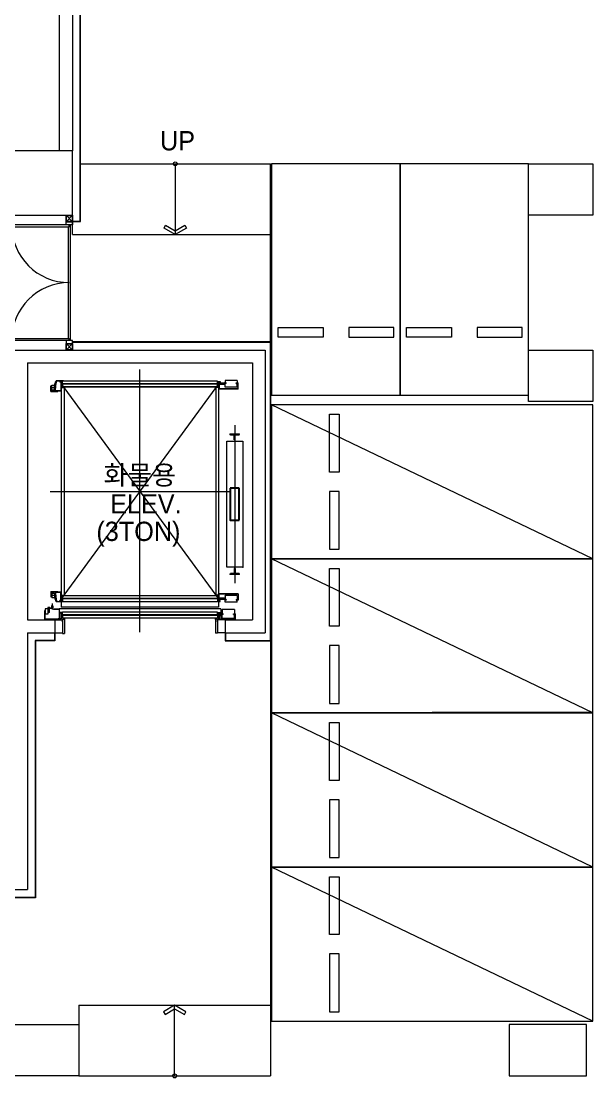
# Model space of a CAD drawing. Header units: millimetres. Extents: x 43806 to 399860, y -65551 to 59129.
# Drawn here: x 90186 to 99086, y -36904 to -20453 of the extents above; entities that cross this region are included whole.
import ezdxf

# ---------------------------------------------------------------- set-up
doc = ezdxf.new("R2010")
doc.units = ezdxf.units.MM
doc.header["$LTSCALE"] = 400
doc.header["$MEASUREMENT"] = 0
doc.linetypes.add('광-XR-PLAN$0$PHANTOM', pattern=[2.5, 1.25, -0.25, 0.25, -0.25, 0.25, -0.25])
doc.layers.add('A', color=8, linetype='CONTINUOUS', lineweight=0)
doc.layers.add('만공차등 배관', color=4, linetype='CONTINUOUS')
doc.styles.add('CS', font='', dxfattribs={"height": 300})
doc.styles.get('CS').set_extended_font_data('HYwulM')

msp = doc.modelspace()

# ---------------------------------------------------------------- linework, layer by layer
at = {"layer": 'A', "ltscale": 2}
for p, q in [((91106, -23568), (91106, -9874)), ((91112, -23574), (91112, -9875)), ((90786, -22474), (90786, -14474)), ((90986, -14474), (90986, -22474)), ((90986, -22474), (89986, -22474)), ((90986, -22474), (90786, -22474)), ((90986, -23474), (90986, -22474)), ((91106, -22674), (94066, -22674)), ((94066, -25448), (94066, -22674)), ((98086, -22674), (99086, -22674)), ((98086, -23474), (98086, -22674)), ((99086, -22674), (99086, -23474)), ((89986, -23474), (90986, -23474)), ((99086, -23474), (98086, -23474)), ((90986, -23568), (91106, -23568)), ((90986, -23774), (90986, -23574)), ((90986, -23574), (91112, -23574)), ((90986, -23774), (94066, -23774)), ((94072, -25448), (90986, -25448)), ((94066, -25454), (90986, -25454)), ((94066, -30094), (94066, -25454)), ((94072, -30100), (94072, -25448)), ((86816, -25574), (93986, -25574)), ((93986, -25574), (93986, -29974)), ((98086, -25574), (99086, -25574)), ((98086, -26374), (98086, -25574)), ((99086, -25574), (99086, -26374)), ((90286, -25774), (90286, -29774)), ((90286, -25774), (93786, -25774)), ((93786, -25774), (93786, -29774)), ((99086, -28824), (94086, -26424)), ((99086, -26374), (98086, -26374)), ((99086, -31224), (94086, -28824)), ((90286, -29774), (90711, -29774)), ((90711, -29774), (90711, -29974)), ((93361, -29774), (93786, -29774)), ((93361, -29774), (93361, -29974)), ((90286, -29974), (90286, -33974)), ((90286, -29974), (90711, -29974)), ((90705, -30094), (90406, -30094)), ((90406, -30094), (90406, -34094)), ((90711, -30100), (90412, -30100)), ((90412, -30100), (90412, -34100)), ((90705, -29974), (90705, -30094)), ((90711, -29974), (90711, -30100)), ((93361, -29974), (93986, -29974)), ((93361, -29974), (93361, -30100)), ((93361, -30100), (94072, -30100)), ((93367, -29974), (93367, -30094)), ((93367, -30094), (94066, -30094)), ((94066, -30100), (94066, -36874)), ((99086, -33624), (94086, -31224)), ((99086, -36024), (94086, -33624)), ((86836, -33974), (90286, -33974)), ((90406, -34094), (89986, -34094)), ((90412, -34100), (89986, -34100)), ((91086, -35774), (94066, -35774)), ((91086, -35774), (91086, -36074)), ((89886, -36074), (91086, -36074)), ((91086, -36074), (91086, -36874)), ((98986, -36074), (97786, -36074)), ((97786, -36074), (97786, -36874)), ((98986, -36874), (98986, -36074)), ((91086, -36874), (89886, -36874)), ((91086, -36874), (94066, -36874)), ((97786, -36874), (98986, -36874))]:
    msp.add_line(p, q, dxfattribs=at)
at = {"layer": 'A'}
for p, q in [((92586, -22674), (92586, -23774)), ((96086, -22674), (94086, -22674)), ((94086, -22674), (94086, -26274)), ((96086, -26274), (96086, -22674)), ((98086, -22674), (96086, -22674)), ((96086, -22674), (96086, -26274)), ((98086, -26274), (98086, -22674)), ((90886, -23574), (90886, -23474)), ((90886, -23474), (90986, -23474)), ((90982, -23570), (90890, -23478)), ((90890, -23570), (90982, -23478)), ((90890, -23570), (90890, -23478)), ((90890, -23478), (90982, -23478)), ((90982, -23478), (90982, -23570)), ((90986, -23474), (90986, -23574)), ((90936, -23624), (90036, -23624)), ((90036, -23654), (90936, -23654)), ((90986, -23574), (90886, -23574)), ((90886, -23624), (90886, -23574)), ((90886, -23574), (90986, -23574)), ((90986, -23624), (90886, -23624)), ((90888, -23622), (90888, -23576)), ((90888, -23576), (90984, -23576)), ((90984, -23622), (90888, -23622)), ((90982, -23570), (90890, -23570)), ((90921, -23654), (90921, -25394)), ((90936, -23654), (90936, -23624)), ((90951, -23624), (90951, -25424)), ((90984, -23576), (90984, -23622)), ((90986, -23574), (90986, -23624)), ((92411, -23674), (92436, -23631)), ((92586, -23774), (92411, -23674)), ((92436, -23631), (92586, -23717)), ((92586, -23717), (92737, -23631)), ((92762, -23674), (92586, -23774)), ((92737, -23631), (92762, -23674)), ((94186, -25224), (94886, -25224)), ((94186, -25374), (94186, -25224)), ((94886, -25224), (94886, -25374)), ((95986, -25224), (95286, -25224)), ((95286, -25224), (95286, -25374)), ((95986, -25374), (95986, -25224)), ((96186, -25224), (96886, -25224)), ((96186, -25374), (96186, -25224)), ((96886, -25224), (96886, -25374)), ((97986, -25224), (97286, -25224)), ((97286, -25224), (97286, -25374)), ((97986, -25374), (97986, -25224)), ((90036, -25394), (90936, -25394)), ((90936, -25424), (90036, -25424)), ((90986, -25424), (90886, -25424)), ((90886, -25424), (90886, -25474)), ((90886, -25574), (90886, -25474)), ((90886, -25474), (90986, -25474)), ((90886, -25474), (90986, -25474)), ((90984, -25426), (90888, -25426)), ((90888, -25426), (90888, -25472)), ((90888, -25472), (90984, -25472)), ((90982, -25570), (90890, -25478)), ((90890, -25570), (90982, -25478)), ((90890, -25570), (90890, -25478)), ((90890, -25478), (90982, -25478)), ((90936, -25424), (90936, -25394)), ((90982, -25478), (90982, -25570)), ((90984, -25472), (90984, -25426)), ((90986, -25474), (90986, -25424)), ((90986, -25474), (90986, -25574)), ((94886, -25374), (94186, -25374)), ((95286, -25374), (95986, -25374)), ((96886, -25374), (96186, -25374)), ((97286, -25374), (97986, -25374)), ((90986, -25574), (90886, -25574)), ((90982, -25570), (90890, -25570)), ((92036, -29965), (92036, -25874)), ((90651, -26217), (90651, -26132)), ((90651, -26132), (90657, -26132)), ((90651, -26157), (90733, -26157)), ((90657, -26211), (90657, -26132)), ((90657, -26143), (90663, -26143)), ((90663, -26193), (90663, -26122)), ((90663, -26122), (90705, -26122)), ((90705, -26193), (90705, -26122)), ((90710, -26111), (90710, -26096)), ((90710, -26096), (90729, -26096)), ((90710, -26111), (90732, -26111)), ((90714, -26160), (90714, -26111)), ((90719, -26211), (90719, -26066)), ((90725, -26160), (90725, -26111)), ((90729, -26064), (90732, -26064)), ((90729, -26111), (90729, -26064)), ((90732, -26111), (90732, -26054)), ((90846, -26054), (90732, -26054)), ((90732, -26083), (90735, -26083)), ((90735, -26083), (90735, -26057)), ((90831, -26057), (90735, -26057)), ((90787, -26061), (90787, -26073)), ((90811, -26061), (90787, -26061)), ((90792, -26073), (90787, -26073)), ((90792, -26067), (90792, -26073)), ((90806, -26067), (90792, -26067)), ((90831, -26078), (90803, -26078)), ((90831, -26128), (90803, -26128)), ((90806, -26067), (90806, -26205)), ((90811, -26061), (90811, -26211)), ((90827, -26072), (90811, -26072)), ((90827, -26085), (90811, -26085)), ((93261, -26099), (90811, -26099)), ((93261, -26099), (90811, -29449)), ((90811, -26099), (93261, -29449)), ((90811, -26099), (90811, -29574)), ((90827, -26122), (90811, -26122)), ((90827, -26135), (90811, -26135)), ((90831, -26064), (90817, -26064)), ((90817, -26064), (90817, -26071)), ((90828, -26071), (90817, -26071)), ((90828, -26086), (90817, -26086)), ((90817, -26093), (90817, -26086)), ((90831, -26093), (90817, -26093)), ((90831, -26114), (90817, -26114)), ((90817, -26114), (90817, -26121)), ((90828, -26121), (90817, -26121)), ((90828, -26136), (90817, -26136)), ((90817, -26143), (90817, -26136)), ((90831, -26143), (90817, -26143)), ((90827, -26085), (90827, -26072)), ((90827, -26122), (90827, -26135)), ((90828, -26086), (90828, -26071)), ((90828, -26121), (90828, -26136)), ((93241, -26057), (90831, -26057)), ((90831, -26099), (90831, -26057)), ((90831, -26095), (90831, -26099)), ((93241, -26099), (90831, -26099)), ((93241, -26107), (90831, -26107)), ((90831, -26149), (90831, -26107)), ((90831, -26107), (90831, -26137)), ((93241, -26149), (90831, -26149)), ((90846, -26057), (90846, -26054)), ((93216, -26144), (90856, -26144)), ((90856, -26144), (90856, -29389)), ((93216, -26144), (93216, -29389)), ((93241, -26099), (93241, -26057)), ((93241, -26064), (93256, -26064)), ((93241, -26093), (93256, -26093)), ((93241, -26095), (93241, -26099)), ((93241, -26107), (93241, -26137)), ((93241, -26149), (93241, -26107)), ((93241, -26114), (93256, -26114)), ((93241, -26128), (93270, -26128)), ((93241, -26143), (93256, -26143)), ((93244, -26071), (93256, -26071)), ((93244, -26086), (93244, -26071)), ((93244, -26086), (93256, -26086)), ((93244, -26121), (93256, -26121)), ((93244, -26121), (93244, -26136)), ((93244, -26136), (93256, -26136)), ((93245, -26085), (93245, -26072)), ((93245, -26072), (93261, -26072)), ((93245, -26085), (93261, -26085)), ((93245, -26122), (93261, -26122)), ((93245, -26122), (93245, -26135)), ((93245, -26135), (93261, -26135)), ((93256, -26064), (93256, -26071)), ((93256, -26093), (93256, -26086)), ((93256, -26114), (93256, -26121)), ((93256, -26143), (93256, -26136)), ((93261, -26061), (93261, -26181)), ((93261, -26061), (93286, -26061)), ((93261, -26099), (93261, -29574)), ((93267, -26067), (93267, -26176)), ((93267, -26067), (93280, -26067)), ((93350, -26091), (93267, -26091)), ((93350, -26112), (93267, -26112)), ((93280, -26067), (93280, -26073)), ((93280, -26073), (93286, -26073)), ((93286, -26061), (93286, -26073)), ((93350, -26114), (93350, -26085)), ((93374, -26085), (93350, -26085)), ((93353, -26114), (93350, -26114)), ((93353, -26114), (93353, -26089)), ((93374, -26089), (93353, -26089)), ((93551, -26049), (93361, -26049)), ((93361, -26049), (93361, -26083)), ((93376, -26083), (93361, -26083)), ((93361, -26152), (93361, -26092)), ((93376, -26092), (93361, -26092)), ((93361, -26144), (93361, -26152)), ((93551, -26152), (93361, -26152)), ((93374, -26089), (93374, -26085)), ((93376, -26092), (93376, -26083)), ((93536, -26092), (93536, -26083)), ((93536, -26083), (93551, -26083)), ((93536, -26092), (93551, -26092)), ((93539, -26089), (93539, -26085)), ((93539, -26085), (93563, -26085)), ((93539, -26089), (93560, -26089)), ((93551, -26049), (93551, -26083)), ((93551, -26152), (93551, -26092)), ((93560, -26098), (93560, -26089)), ((93560, -26098), (93563, -26098)), ((93563, -26176), (93563, -26083)), ((93563, -26083), (93567, -26083)), ((93567, -26181), (93567, -26083)), ((90651, -26217), (90757, -26217)), ((90657, -26171), (90663, -26171)), ((90657, -26211), (90811, -26211)), ((90663, -26193), (90705, -26193)), ((90714, -26160), (90725, -26160)), ((90728, -26211), (90728, -26205)), ((90728, -26205), (90806, -26205)), ((90811, -26159), (90856, -26159)), ((93261, -26159), (93216, -26159)), ((93567, -26181), (93261, -26181)), ((93563, -26176), (93267, -26176)), ((94086, -26274), (96086, -26274)), ((96086, -26274), (98086, -26274)), ((94086, -26424), (94086, -28824)), ((99086, -26424), (94086, -26424)), ((99086, -28824), (99086, -26424)), ((94986, -27474), (94986, -26574)), ((94986, -26574), (95136, -26574)), ((95136, -26574), (95136, -27474)), ((93511, -26745), (93511, -29204)), ((93386, -28954), (93386, -26994)), ((93386, -26994), (93636, -26994)), ((93636, -26994), (93636, -28954)), ((95136, -27474), (94986, -27474)), ((90639, -27774), (93434, -27774)), ((95136, -27774), (94986, -27774)), ((94986, -27774), (94986, -28674)), ((95136, -28674), (95136, -27774)), ((94986, -28674), (95136, -28674)), ((94086, -28824), (99086, -28824)), ((94086, -28824), (94086, -31224)), ((99086, -28824), (94086, -28824)), ((99086, -31224), (99086, -28824)), ((93636, -28954), (93386, -28954)), ((94986, -29874), (94986, -28974)), ((94986, -28974), (95136, -28974)), ((95136, -28974), (95136, -29874)), ((90651, -29331), (90757, -29331)), ((90651, -29331), (90651, -29417)), ((90651, -29391), (90733, -29391)), ((90651, -29417), (90657, -29417)), ((90657, -29337), (90657, -29417)), ((90657, -29337), (90811, -29337)), ((90657, -29377), (90663, -29377)), ((90657, -29405), (90663, -29405)), ((90663, -29356), (90663, -29427)), ((90663, -29356), (90705, -29356)), ((90663, -29427), (90705, -29427)), ((90705, -29356), (90705, -29427)), ((90710, -29437), (90710, -29453)), ((90710, -29437), (90732, -29437)), ((90714, -29388), (90714, -29437)), ((90714, -29388), (90725, -29388)), ((90719, -29337), (90719, -29483)), ((90725, -29388), (90725, -29437)), ((90728, -29337), (90728, -29343)), ((90728, -29343), (90806, -29343)), ((90729, -29437), (90729, -29484)), ((90732, -29437), (90732, -29495)), ((90831, -29420), (90803, -29420)), ((90806, -29481), (90806, -29343)), ((90811, -29488), (90811, -29337)), ((90811, -29389), (90856, -29389)), ((90827, -29414), (90811, -29414)), ((90827, -29427), (90811, -29427)), ((90831, -29406), (90817, -29406)), ((90817, -29406), (90817, -29413)), ((90828, -29413), (90817, -29413)), ((90828, -29428), (90817, -29428)), ((90817, -29435), (90817, -29428)), ((90831, -29435), (90817, -29435)), ((90827, -29427), (90827, -29414)), ((90828, -29428), (90828, -29413)), ((93241, -29399), (90831, -29399)), ((90831, -29399), (90831, -29441)), ((90831, -29441), (90831, -29412)), ((93241, -29441), (90831, -29441)), ((93261, -29389), (93216, -29389)), ((93241, -29399), (93241, -29441)), ((93241, -29406), (93256, -29406)), ((93241, -29441), (93241, -29412)), ((93241, -29420), (93270, -29420)), ((93241, -29435), (93256, -29435)), ((93244, -29413), (93256, -29413)), ((93244, -29428), (93244, -29413)), ((93244, -29428), (93256, -29428)), ((93245, -29414), (93261, -29414)), ((93245, -29427), (93245, -29414)), ((93245, -29427), (93261, -29427)), ((93256, -29406), (93256, -29413)), ((93256, -29435), (93256, -29428)), ((93261, -29488), (93261, -29368)), ((93567, -29368), (93261, -29368)), ((93267, -29481), (93267, -29372)), ((93563, -29372), (93267, -29372)), ((93350, -29436), (93267, -29436)), ((93350, -29435), (93350, -29463)), ((93353, -29435), (93350, -29435)), ((93353, -29435), (93353, -29459)), ((93551, -29396), (93361, -29396)), ((93361, -29396), (93361, -29457)), ((93361, -29405), (93361, -29396)), ((93551, -29396), (93551, -29457)), ((93563, -29372), (93563, -29466)), ((93567, -29368), (93567, -29466)), ((90602, -29603), (90560, -29603)), ((90560, -29603), (90560, -29683)), ((90632, -29583), (90600, -29583)), ((90600, -29583), (90600, -29593)), ((90602, -29603), (90602, -29683)), ((90609, -29593), (90609, -29658)), ((90616, -29577), (90616, -29666)), ((90616, -29588), (90649, -29588)), ((90616, -29594), (90649, -29594)), ((90624, -29593), (90624, -29658)), ((90632, -29583), (90632, -29593)), ((90647, -29594), (90688, -29609)), ((90649, -29588), (90690, -29603)), ((90681, -29558), (90661, -29558)), ((90661, -29558), (90661, -29587)), ((90681, -29573), (90661, -29573)), ((90671, -29518), (90671, -29614)), ((90681, -29558), (90681, -29587)), ((90688, -29609), (90776, -29609)), ((90690, -29603), (90776, -29603)), ((90710, -29453), (90729, -29453)), ((90729, -29484), (90732, -29484)), ((90732, -29466), (90735, -29466)), ((90846, -29495), (90732, -29495)), ((90735, -29466), (90735, -29491)), ((90831, -29491), (90735, -29491)), ((93296, -29603), (90776, -29603)), ((90776, -29603), (90776, -29753)), ((90792, -29475), (90787, -29475)), ((90787, -29488), (90787, -29475)), ((90811, -29488), (90787, -29488)), ((90792, -29481), (90792, -29475)), ((90806, -29481), (90792, -29481)), ((90831, -29470), (90803, -29470)), ((90827, -29464), (90811, -29464)), ((90827, -29477), (90811, -29477)), ((93261, -29574), (90811, -29574)), ((90831, -29456), (90817, -29456)), ((90817, -29456), (90817, -29463)), ((90828, -29463), (90817, -29463)), ((90828, -29478), (90817, -29478)), ((90817, -29485), (90817, -29478)), ((90831, -29485), (90817, -29485)), ((90827, -29464), (90827, -29477)), ((90828, -29463), (90828, -29478)), ((93241, -29449), (90831, -29449)), ((90831, -29454), (90831, -29449)), ((90831, -29449), (90831, -29491)), ((93241, -29491), (90831, -29491)), ((90846, -29491), (90846, -29495)), ((93241, -29454), (93241, -29449)), ((93241, -29449), (93241, -29491)), ((93241, -29456), (93256, -29456)), ((93241, -29485), (93256, -29485)), ((93244, -29463), (93244, -29478)), ((93244, -29463), (93256, -29463)), ((93244, -29478), (93256, -29478)), ((93245, -29464), (93245, -29477)), ((93245, -29464), (93261, -29464)), ((93245, -29477), (93261, -29477)), ((93256, -29456), (93256, -29463)), ((93256, -29485), (93256, -29478)), ((93261, -29488), (93286, -29488)), ((93350, -29457), (93267, -29457)), ((93267, -29481), (93280, -29481)), ((93280, -29475), (93286, -29475)), ((93280, -29481), (93280, -29475)), ((93286, -29488), (93286, -29475)), ((93296, -29603), (93296, -29691)), ((93316, -29611), (93316, -29681)), ((93506, -29611), (93316, -29611)), ((93374, -29463), (93350, -29463)), ((93374, -29459), (93353, -29459)), ((93376, -29457), (93361, -29457)), ((93376, -29466), (93361, -29466)), ((93361, -29499), (93361, -29466)), ((93551, -29499), (93361, -29499)), ((93374, -29459), (93374, -29463)), ((93376, -29457), (93376, -29466)), ((93506, -29611), (93506, -29681)), ((93536, -29457), (93536, -29466)), ((93536, -29457), (93551, -29457)), ((93536, -29466), (93551, -29466)), ((93539, -29459), (93539, -29463)), ((93539, -29459), (93560, -29459)), ((93539, -29463), (93563, -29463)), ((93551, -29499), (93551, -29466)), ((93560, -29450), (93563, -29450)), ((93560, -29450), (93560, -29459)), ((93563, -29466), (93567, -29466)), ((90548, -29636), (90548, -29774)), ((90554, -29636), (90548, -29636)), ((90782, -29774), (90548, -29774)), ((90554, -29636), (90554, -29768)), ((90560, -29639), (90554, -29639)), ((90560, -29657), (90554, -29657)), ((90782, -29768), (90554, -29768)), ((90555, -29758), (90811, -29758)), ((90602, -29683), (90560, -29683)), ((90624, -29658), (90609, -29658)), ((90655, -29774), (90831, -29774)), ((90661, -29768), (90782, -29768)), ((90765, -29753), (90765, -29758)), ((90765, -29753), (90806, -29753)), ((90776, -29701), (90776, -29753)), ((90776, -29758), (90776, -29768)), ((90782, -29768), (90782, -29774)), ((90787, -29658), (90787, -29670)), ((90811, -29658), (90787, -29658)), ((90792, -29670), (90787, -29670)), ((90792, -29664), (90792, -29670)), ((90806, -29664), (90792, -29664)), ((90831, -29675), (90803, -29675)), ((90831, -29725), (90803, -29725)), ((90806, -29664), (90806, -29753)), ((90811, -29658), (90811, -29758)), ((90827, -29669), (90811, -29669)), ((90827, -29682), (90811, -29682)), ((90827, -29719), (90811, -29719)), ((90827, -29732), (90811, -29732)), ((90831, -29661), (90817, -29661)), ((90817, -29661), (90817, -29668)), ((90828, -29668), (90817, -29668)), ((90828, -29683), (90817, -29683)), ((90817, -29690), (90817, -29683)), ((90831, -29690), (90817, -29690)), ((90831, -29711), (90817, -29711)), ((90817, -29711), (90817, -29718)), ((90828, -29718), (90817, -29718)), ((90817, -29740), (90817, -29733)), ((90828, -29733), (90817, -29733)), ((90831, -29740), (90817, -29740)), ((90827, -29682), (90827, -29669)), ((90827, -29719), (90827, -29732)), ((90828, -29683), (90828, -29668)), ((90828, -29718), (90828, -29733)), ((93241, -29654), (90831, -29654)), ((90831, -29696), (90831, -29654)), ((93241, -29696), (90831, -29696)), ((93241, -29704), (90831, -29704)), ((90831, -29704), (90831, -29746)), ((93241, -29746), (90831, -29746)), ((90831, -29764), (90831, -29984)), ((90831, -29804), (90831, -29764)), ((90831, -29764), (90861, -29764)), ((90861, -29764), (90861, -29984)), ((93211, -29764), (93211, -29982)), ((93241, -29764), (93211, -29764)), ((93241, -29696), (93241, -29654)), ((93241, -29661), (93256, -29661)), ((93241, -29675), (93270, -29675)), ((93241, -29690), (93256, -29690)), ((93241, -29704), (93241, -29746)), ((93241, -29711), (93256, -29711)), ((93241, -29725), (93270, -29725)), ((93241, -29740), (93256, -29740)), ((93241, -29764), (93241, -29982)), ((93241, -29804), (93241, -29764)), ((93522, -29774), (93241, -29774)), ((93244, -29668), (93256, -29668)), ((93244, -29683), (93244, -29668)), ((93244, -29683), (93256, -29683)), ((93244, -29718), (93244, -29733)), ((93244, -29718), (93256, -29718)), ((93244, -29733), (93256, -29733)), ((93245, -29669), (93261, -29669)), ((93245, -29682), (93245, -29669)), ((93245, -29682), (93261, -29682)), ((93245, -29719), (93261, -29719)), ((93245, -29719), (93245, -29732)), ((93245, -29732), (93261, -29732)), ((93256, -29661), (93256, -29668)), ((93256, -29690), (93256, -29683)), ((93256, -29711), (93256, -29718)), ((93256, -29740), (93256, -29733)), ((93261, -29660), (93261, -29770)), ((93261, -29660), (93286, -29660)), ((93518, -29770), (93261, -29770)), ((93267, -29667), (93267, -29766)), ((93267, -29667), (93280, -29667)), ((93305, -29691), (93267, -29691)), ((93305, -29712), (93267, -29712)), ((93307, -29766), (93267, -29766)), ((93278, -29770), (93278, -29774)), ((93280, -29667), (93280, -29673)), ((93280, -29673), (93286, -29673)), ((93286, -29660), (93286, -29673)), ((93296, -29712), (93296, -29766)), ((93305, -29712), (93305, -29684)), ((93329, -29684), (93305, -29684)), ((93308, -29712), (93305, -29712)), ((93307, -29766), (93307, -29770)), ((93308, -29712), (93308, -29688)), ((93329, -29688), (93308, -29688)), ((93331, -29681), (93316, -29681)), ((93316, -29751), (93316, -29690)), ((93331, -29690), (93316, -29690)), ((93316, -29740), (93316, -29748)), ((93506, -29751), (93316, -29751)), ((93329, -29688), (93329, -29684)), ((93331, -29690), (93331, -29681)), ((93491, -29690), (93491, -29681)), ((93491, -29681), (93506, -29681)), ((93491, -29690), (93506, -29690)), ((93494, -29688), (93494, -29684)), ((93494, -29684), (93518, -29684)), ((93494, -29688), (93515, -29688)), ((93506, -29751), (93506, -29690)), ((93515, -29697), (93515, -29688)), ((93515, -29697), (93518, -29697)), ((93518, -29770), (93518, -29681)), ((93518, -29681), (93522, -29681)), ((93522, -29774), (93522, -29681)), ((95136, -29874), (94986, -29874)), ((90711, -29974), (90831, -29974)), ((90831, -29984), (90861, -29984)), ((93241, -29982), (93211, -29982)), ((93361, -29974), (93241, -29974)), ((95136, -30174), (94986, -30174)), ((94986, -30174), (94986, -31074)), ((95136, -31074), (95136, -30174)), ((94986, -31074), (95136, -31074)), ((94086, -31224), (99086, -31224)), ((94086, -31224), (94086, -33624)), ((99086, -31224), (94086, -31224)), ((99086, -33624), (99086, -31224)), ((94986, -32274), (94986, -31374)), ((94986, -31374), (95136, -31374)), ((95136, -31374), (95136, -32274)), ((95136, -32274), (94986, -32274)), ((95136, -32574), (94986, -32574)), ((94986, -32574), (94986, -33474)), ((95136, -33474), (95136, -32574)), ((94986, -33474), (95136, -33474)), ((94086, -33624), (99086, -33624)), ((94086, -33624), (94086, -36024)), ((99086, -33624), (94086, -33624)), ((99086, -36024), (99086, -33624)), ((94986, -34674), (94986, -33774)), ((94986, -33774), (95136, -33774)), ((95136, -33774), (95136, -34674)), ((95136, -34674), (94986, -34674)), ((95136, -34974), (94986, -34974)), ((94986, -34974), (94986, -35874)), ((95136, -35874), (95136, -34974)), ((92576, -35774), (92401, -35875)), ((92426, -35918), (92576, -35832)), ((92576, -36874), (92576, -35774)), ((92752, -35875), (92576, -35774)), ((92576, -35832), (92727, -35918)), ((92401, -35875), (92426, -35918)), ((92727, -35918), (92752, -35875)), ((94086, -36024), (99086, -36024)), ((94986, -35874), (95136, -35874))]:
    msp.add_line(p, q, dxfattribs=at)
at = {"layer": 'A', "linetype": 'ByBlock'}
for p, q in [((93581, -26882), (93441, -26882)), ((93441, -26896), (93441, -26885)), ((93581, -26885), (93441, -26885)), ((93501, -26901), (93443, -26898)), ((93501, -26901), (93504, -26904)), ((93501, -26924), (93504, -26920)), ((93501, -26973), (93501, -26924)), ((93502, -26974), (93501, -26973)), ((93519, -26974), (93502, -26974)), ((93504, -26920), (93504, -26904)), ((93520, -26901), (93517, -26904)), ((93517, -26920), (93517, -26904)), ((93520, -26924), (93517, -26920)), ((93519, -26974), (93520, -26973)), ((93578, -26898), (93520, -26901)), ((93520, -26973), (93520, -26924)), ((93581, -26896), (93581, -26885)), ((93441, -29053), (93441, -29063)), ((93581, -29063), (93441, -29063)), ((93581, -29066), (93441, -29066)), ((93501, -29048), (93443, -29051)), ((93502, -28974), (93501, -28975)), ((93501, -28975), (93501, -29025)), ((93501, -29025), (93504, -29028)), ((93501, -29048), (93504, -29044)), ((93519, -28974), (93502, -28974)), ((93504, -29028), (93504, -29044)), ((93520, -29025), (93517, -29028)), ((93517, -29028), (93517, -29044)), ((93520, -29048), (93517, -29044)), ((93519, -28974), (93520, -28975)), ((93520, -28975), (93520, -29025)), ((93578, -29051), (93520, -29048)), ((93581, -29053), (93581, -29063))]:
    msp.add_line(p, q, dxfattribs=at)
at = {"layer": 'A', "linetype": '광-XR-PLAN$0$PHANTOM', "lineweight": -2}
for p, q in [((93581, -27724), (93441, -27724)), ((93441, -27724), (93441, -28224)), ((93581, -28224), (93581, -27724)), ((93441, -28224), (93581, -28224))]:
    msp.add_line(p, q, dxfattribs=at)
at = {"layer": 'A'}
for centre in [(92586, -22674), (92576, -36874)]:
    msp.add_circle(centre, 30, dxfattribs=at)
for centre, start, end in [((90936, -23624), 180, 270), ((90936, -25424), 90, 180)]:
    msp.add_arc(centre, 900, start, end, dxfattribs=at)
at = {"layer": 'A', "linetype": 'ByBlock'}
for centre, start, end in [((93443, -26896), 180, 266.5907), ((93578, -26896), 273.4093, 0), ((93443, -29053), 93.4093, 180), ((93578, -29053), 0, 86.5907)]:
    msp.add_arc(centre, 2.5, start, end, dxfattribs=at)
for p in [(93441, -26885), (93511, -26974), (93441, -29063), (93511, -28974), (93636, -28954), (93636, -28954)]:
    msp.add_point(p, dxfattribs=at)
at = {"layer": 'A', "ltscale": 300}
for p in [(93511, -26974), (93511, -26974), (93581, -26885), (93511, -28974), (93511, -28974), (93581, -29063), (90861, -29764), (90861, -29764), (93211, -29764), (93211, -29764)]:
    msp.add_point(p, dxfattribs=at)
at = {"layer": 'A', "linetype": '광-XR-PLAN$0$PHANTOM', "ltscale": 300}
msp.add_point((93441, -28224), dxfattribs=at)
at = {"layer": '만공차등 배관', "linetype": 'Continuous', "ltscale": 2}
msp.add_line((99086, -31224), (96586, -31224), dxfattribs=at)

# ---------------------------------------------------------------- texts
at = {"layer": 'A', "style": 'CS'}
for s, p in [('UP', (92348, -22465)), ('화물용', (91470, -27670)), ('ELEV.', (91572, -28118)), ('(3TON)', (91358, -28546))]:
    msp.add_text(s, height=300, dxfattribs=at).set_placement(p)

doc.saveas('drawing.dxf')
